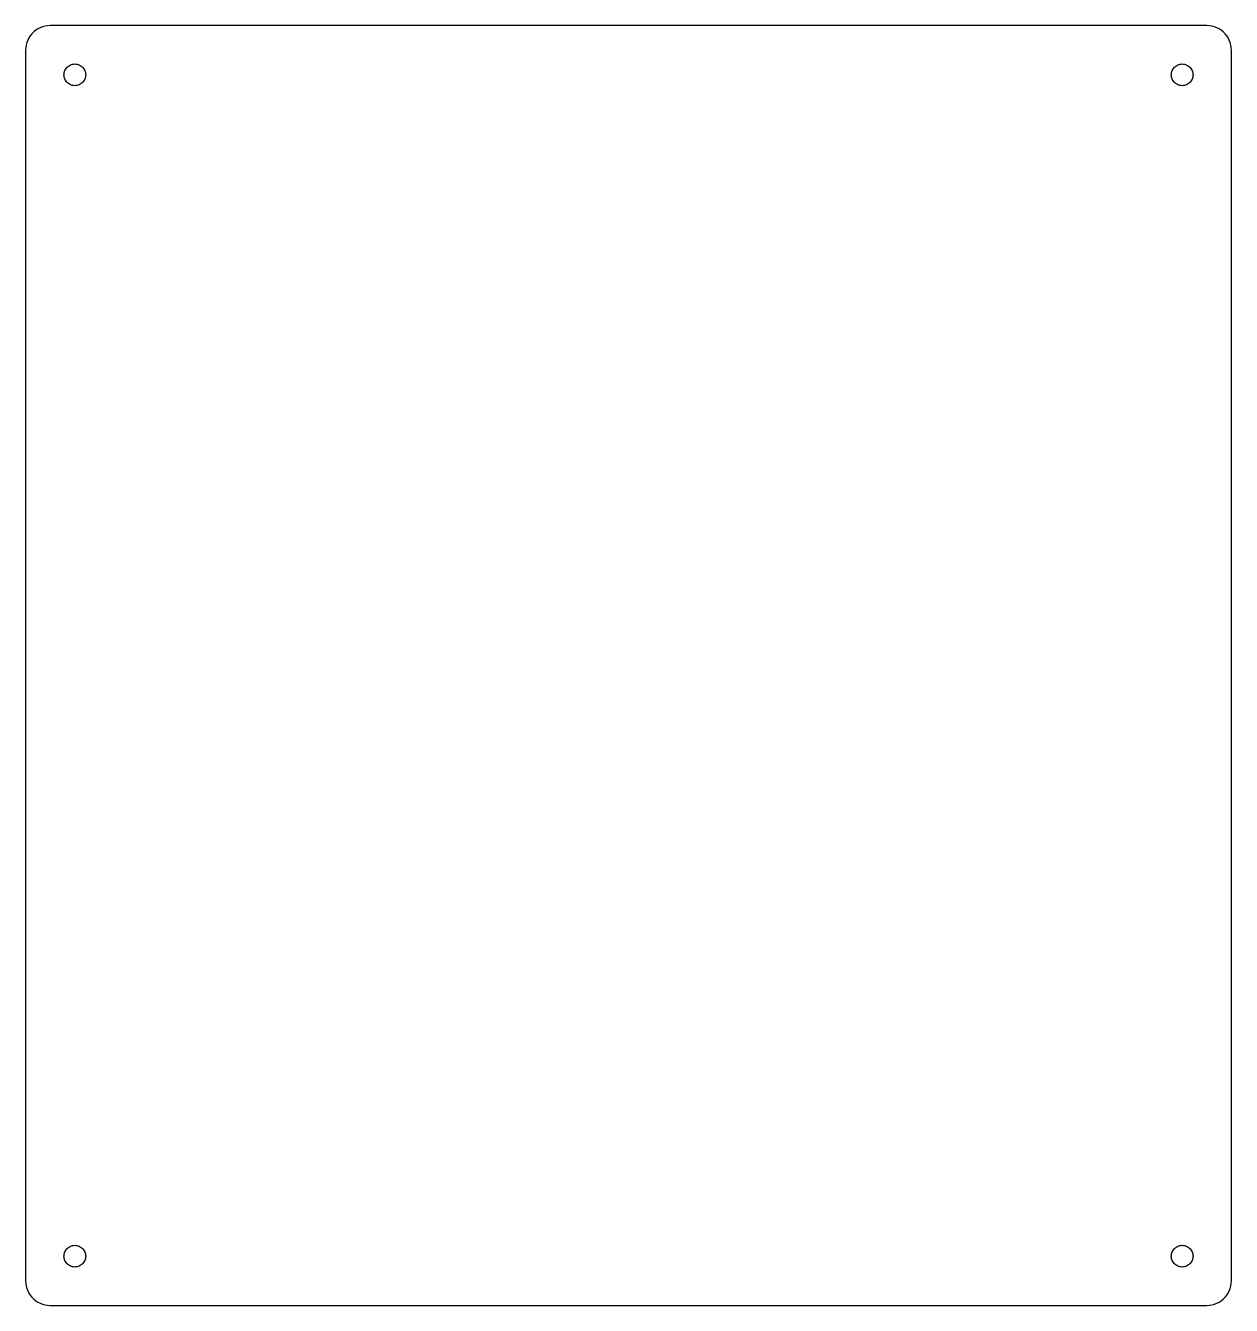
# Model space of a CAD drawing. Extents: x -147 to 147, y -156 to 156.
import ezdxf

# ---------------------------------------------------------------- set-up
doc = ezdxf.new("R2010")
doc.units = 0
doc.layers.get('0').update_dxf_attribs({"linetype": 'CONTINUOUS'})

msp = doc.modelspace()

# ---------------------------------------------------------------- linework, layer by layer
for points in [[(141.627, -155.967), (142.247, -155.869), (142.854, -155.706), (143.44, -155.481), (144, -155.196), (144.527, -154.854), (145.015, -154.459), (145.459, -154.015), (145.854, -153.527), (146.196, -153), (146.481, -152.44), (146.706, -151.854), (146.869, -151.247), (146.967, -150.627), (147, -150), (147, 150), (146.967, 150.627), (146.869, 151.247), (146.706, 151.854), (146.481, 152.44), (146.196, 153), (145.854, 153.527), (145.459, 154.015), (145.015, 154.459), (144.527, 154.854), (144, 155.196), (143.44, 155.481), (142.854, 155.706), (142.247, 155.869), (141.627, 155.967), (141, 156), (-141, 156), (-141.627, 155.967), (-142.247, 155.869), (-142.854, 155.706), (-143.44, 155.481), (-144, 155.196), (-144.527, 154.854), (-145.015, 154.459), (-145.459, 154.015), (-145.854, 153.527), (-146.196, 153), (-146.481, 152.44), (-146.706, 151.854), (-146.869, 151.247), (-146.967, 150.627), (-147, 150), (-147, -150), (-146.967, -150.627), (-146.869, -151.247), (-146.706, -151.854), (-146.481, -152.44), (-146.196, -153), (-145.854, -153.527), (-145.459, -154.015), (-145.015, -154.459), (-144.527, -154.854), (-144, -155.196), (-143.44, -155.481), (-142.854, -155.706), (-142.247, -155.869), (-141.627, -155.967), (-141, -156), (141, -156)], [(-135.277, 141.365), (-135.551, 141.408), (-135.819, 141.48), (-136.078, 141.579), (-136.325, 141.705), (-136.558, 141.856), (-136.773, 142.031), (-136.969, 142.227), (-137.144, 142.442), (-137.295, 142.675), (-137.421, 142.922), (-137.52, 143.181), (-137.592, 143.449), (-137.635, 143.723), (-137.65, 144), (-137.635, 144.277), (-137.592, 144.551), (-137.52, 144.819), (-137.421, 145.078), (-137.295, 145.325), (-137.144, 145.558), (-136.969, 145.773), (-136.773, 145.969), (-136.558, 146.144), (-136.325, 146.295), (-136.078, 146.421), (-135.819, 146.52), (-135.551, 146.592), (-135.277, 146.635), (-135, 146.65), (-134.723, 146.635), (-134.449, 146.592), (-134.181, 146.52), (-133.922, 146.421), (-133.675, 146.295), (-133.442, 146.144), (-133.227, 145.969), (-133.031, 145.773), (-132.856, 145.558), (-132.705, 145.325), (-132.579, 145.078), (-132.48, 144.819), (-132.408, 144.551), (-132.365, 144.277), (-132.35, 144), (-132.365, 143.723), (-132.408, 143.449), (-132.48, 143.181), (-132.579, 142.922), (-132.705, 142.675), (-132.856, 142.442), (-133.031, 142.227), (-133.227, 142.031), (-133.442, 141.856), (-133.675, 141.705), (-133.922, 141.579), (-134.181, 141.48), (-134.449, 141.408), (-134.723, 141.365), (-135, 141.35)], [(134.723, 141.365), (134.449, 141.408), (134.181, 141.48), (133.922, 141.579), (133.675, 141.705), (133.442, 141.856), (133.227, 142.031), (133.031, 142.227), (132.856, 142.442), (132.705, 142.675), (132.579, 142.922), (132.48, 143.181), (132.408, 143.449), (132.365, 143.723), (132.35, 144), (132.365, 144.277), (132.408, 144.551), (132.48, 144.819), (132.579, 145.078), (132.705, 145.325), (132.856, 145.558), (133.031, 145.773), (133.227, 145.969), (133.442, 146.144), (133.675, 146.295), (133.922, 146.421), (134.181, 146.52), (134.449, 146.592), (134.723, 146.635), (135, 146.65), (135.277, 146.635), (135.551, 146.592), (135.819, 146.52), (136.078, 146.421), (136.325, 146.295), (136.558, 146.144), (136.773, 145.969), (136.969, 145.773), (137.144, 145.558), (137.295, 145.325), (137.421, 145.078), (137.52, 144.819), (137.592, 144.551), (137.635, 144.277), (137.65, 144), (137.635, 143.723), (137.592, 143.449), (137.52, 143.181), (137.421, 142.922), (137.295, 142.675), (137.144, 142.442), (136.969, 142.227), (136.773, 142.031), (136.558, 141.856), (136.325, 141.705), (136.078, 141.579), (135.819, 141.48), (135.551, 141.408), (135.277, 141.365), (135, 141.35)], [(-135.277, -146.635), (-135.551, -146.592), (-135.819, -146.52), (-136.078, -146.421), (-136.325, -146.295), (-136.558, -146.144), (-136.773, -145.969), (-136.969, -145.773), (-137.144, -145.558), (-137.295, -145.325), (-137.421, -145.078), (-137.52, -144.819), (-137.592, -144.551), (-137.635, -144.277), (-137.65, -144), (-137.635, -143.723), (-137.592, -143.449), (-137.52, -143.181), (-137.421, -142.922), (-137.295, -142.675), (-137.144, -142.442), (-136.969, -142.227), (-136.773, -142.031), (-136.558, -141.856), (-136.325, -141.705), (-136.078, -141.579), (-135.819, -141.48), (-135.551, -141.408), (-135.277, -141.365), (-135, -141.35), (-134.723, -141.365), (-134.449, -141.408), (-134.181, -141.48), (-133.922, -141.579), (-133.675, -141.705), (-133.442, -141.856), (-133.227, -142.031), (-133.031, -142.227), (-132.856, -142.442), (-132.705, -142.675), (-132.579, -142.922), (-132.48, -143.181), (-132.408, -143.449), (-132.365, -143.723), (-132.35, -144), (-132.365, -144.277), (-132.408, -144.551), (-132.48, -144.819), (-132.579, -145.078), (-132.705, -145.325), (-132.856, -145.558), (-133.031, -145.773), (-133.227, -145.969), (-133.442, -146.144), (-133.675, -146.295), (-133.922, -146.421), (-134.181, -146.52), (-134.449, -146.592), (-134.723, -146.635), (-135, -146.65)], [(134.723, -146.635), (134.449, -146.592), (134.181, -146.52), (133.922, -146.421), (133.675, -146.295), (133.442, -146.144), (133.227, -145.969), (133.031, -145.773), (132.856, -145.558), (132.705, -145.325), (132.579, -145.078), (132.48, -144.819), (132.408, -144.551), (132.365, -144.277), (132.35, -144), (132.365, -143.723), (132.408, -143.449), (132.48, -143.181), (132.579, -142.922), (132.705, -142.675), (132.856, -142.442), (133.031, -142.227), (133.227, -142.031), (133.442, -141.856), (133.675, -141.705), (133.922, -141.579), (134.181, -141.48), (134.449, -141.408), (134.723, -141.365), (135, -141.35), (135.277, -141.365), (135.551, -141.408), (135.819, -141.48), (136.078, -141.579), (136.325, -141.705), (136.558, -141.856), (136.773, -142.031), (136.969, -142.227), (137.144, -142.442), (137.295, -142.675), (137.421, -142.922), (137.52, -143.181), (137.592, -143.449), (137.635, -143.723), (137.65, -144), (137.635, -144.277), (137.592, -144.551), (137.52, -144.819), (137.421, -145.078), (137.295, -145.325), (137.144, -145.558), (136.969, -145.773), (136.773, -145.969), (136.558, -146.144), (136.325, -146.295), (136.078, -146.421), (135.819, -146.52), (135.551, -146.592), (135.277, -146.635), (135, -146.65)]]:
    msp.add_lwpolyline(points, close=True)

doc.saveas('drawing.dxf')
